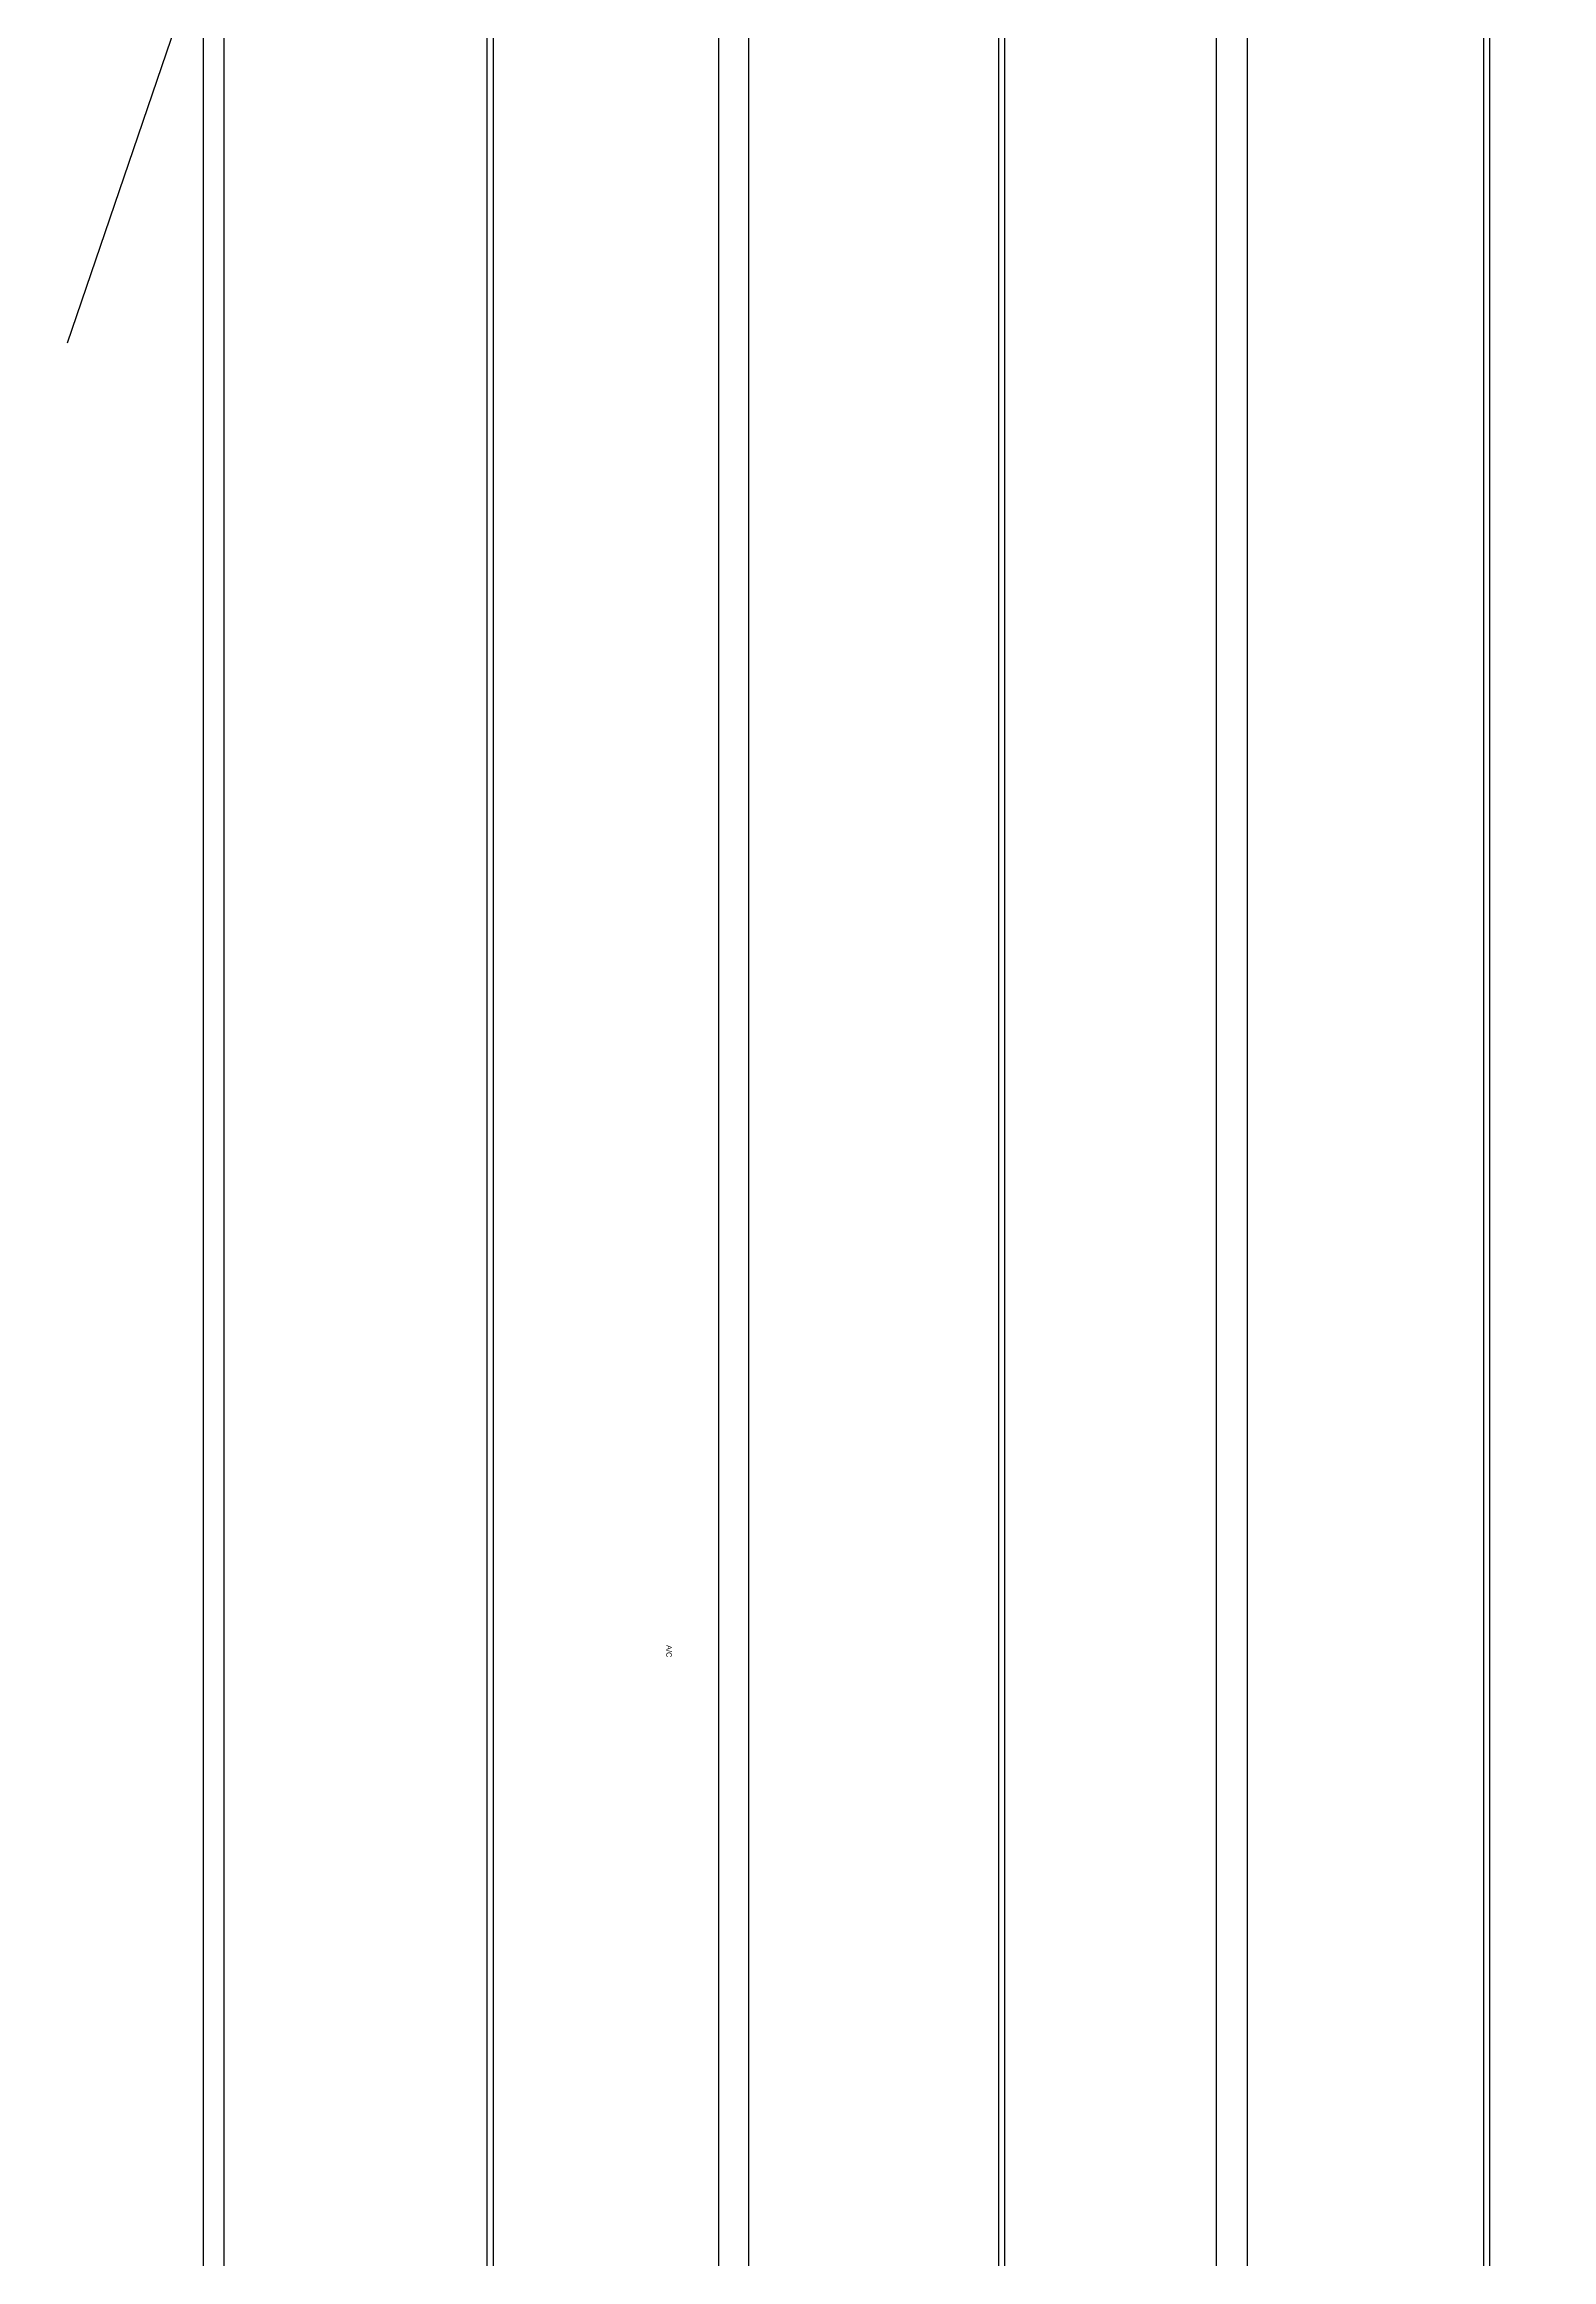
# Model space of a CAD drawing. Header units: millimetres. Extents: x -7413 to 64677, y 6112 to 38711.
# Drawn here: x 55482.2 to 55538.5, y 13658.3 to 13741 of the extents above; entities that cross this region are included whole.
import ezdxf

# ---------------------------------------------------------------- set-up
doc = ezdxf.new("R2010")
doc.units = ezdxf.units.MM
doc.header["$LTSCALE"] = 100
doc.linetypes.add('HIDDEN', pattern=[0.375, 0.25, -0.125])
doc.layers.add('3.기호.계단선', color=30, linetype='Continuous')
doc.styles.get("Standard").update_dxf_attribs({"font": 'arial.ttf'})

# ---------------------------------------------------------------- blocks, each defined once
blk = doc.blocks.new('acrjtlf')
at = {"color": 1, "linetype": 'HIDDEN'}
blk.add_line((1571303.378, 1745562.219), (1570010.603, 1746002.871), dxfattribs=at)
at = {"color": 8}
for p, q in [((1571155.573, 1745710.391), (1570158.408, 1745710.391)), ((1570158.409, 1745709.607), (1571155.572, 1745709.607)), ((1571155.168, 1745699.804), (1570158.813, 1745699.804)), ((1570158.824, 1745699.553), (1571155.157, 1745699.553)), ((1571154.772, 1745691.164), (1570159.209, 1745691.164)), ((1570159.271, 1745690.023), (1571154.71, 1745690.023)), ((1571154.214, 1745680.713), (1570159.767, 1745680.713)), ((1570159.781, 1745680.47), (1571154.2, 1745680.47)), ((1571153.719, 1745672.581), (1570160.262, 1745672.581)), ((1570160.337, 1745671.417), (1571153.644, 1745671.417)), ((1571153.04, 1745662.607), (1570160.941, 1745662.607)), ((1570160.957, 1745662.37), (1571153.024, 1745662.37))]:
    blk.add_line(p, q, dxfattribs=at)

msp = doc.modelspace()

# ---------------------------------------------------------------- block references
at = {"color": 0, "rotation": 90.00000000000087}
msp.add_blockref('acrjtlf', (1801198.527, -1557123.904), dxfattribs=at)

# ---------------------------------------------------------------- texts
at = {"layer": '3.기호.계단선'}
msp.add_text('A/C', height=0.2, rotation=270, dxfattribs=at).set_placement((55505.42, 13681.285))

doc.saveas('drawing.dxf')
